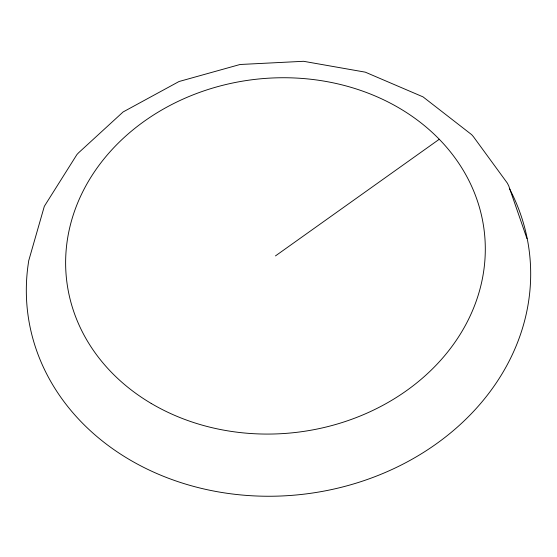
<?xml version="1.0" encoding="UTF-8"?>
<svg xmlns="http://www.w3.org/2000/svg" width="557" height="557" viewBox="0 0 557 557"><rect width="100%" height="100%" fill="white"/><g stroke="black" fill="none" stroke-linecap="round" stroke-linejoin="round"><path stroke-width="0.84" d="M275.464 255.907L439.264 139.264M526.971 238.619L508.652 185.669L507.267 183.023L473.394 136.646L471.661 134.662L423.035 96.883L365.267 72.152L303.565 61.298L240.046 64.494L179.027 81.517L123.097 111.964L78.565 152.806L76.957 154.505L44.33 206.299L28.713 260.711L27.85 266.796A252.655 213.561 -6.6 0 0 316.585 492.395A252.655 213.561 -6.6 0 0 509.439 188.614M151.198 403.435A210.24 177.704 -6.6 0 0 484.033 268.662A210.24 177.704 -6.6 0 0 191.169 95.623A210.24 177.704 -6.6 0 0 151.198 403.435"/></g></svg>
